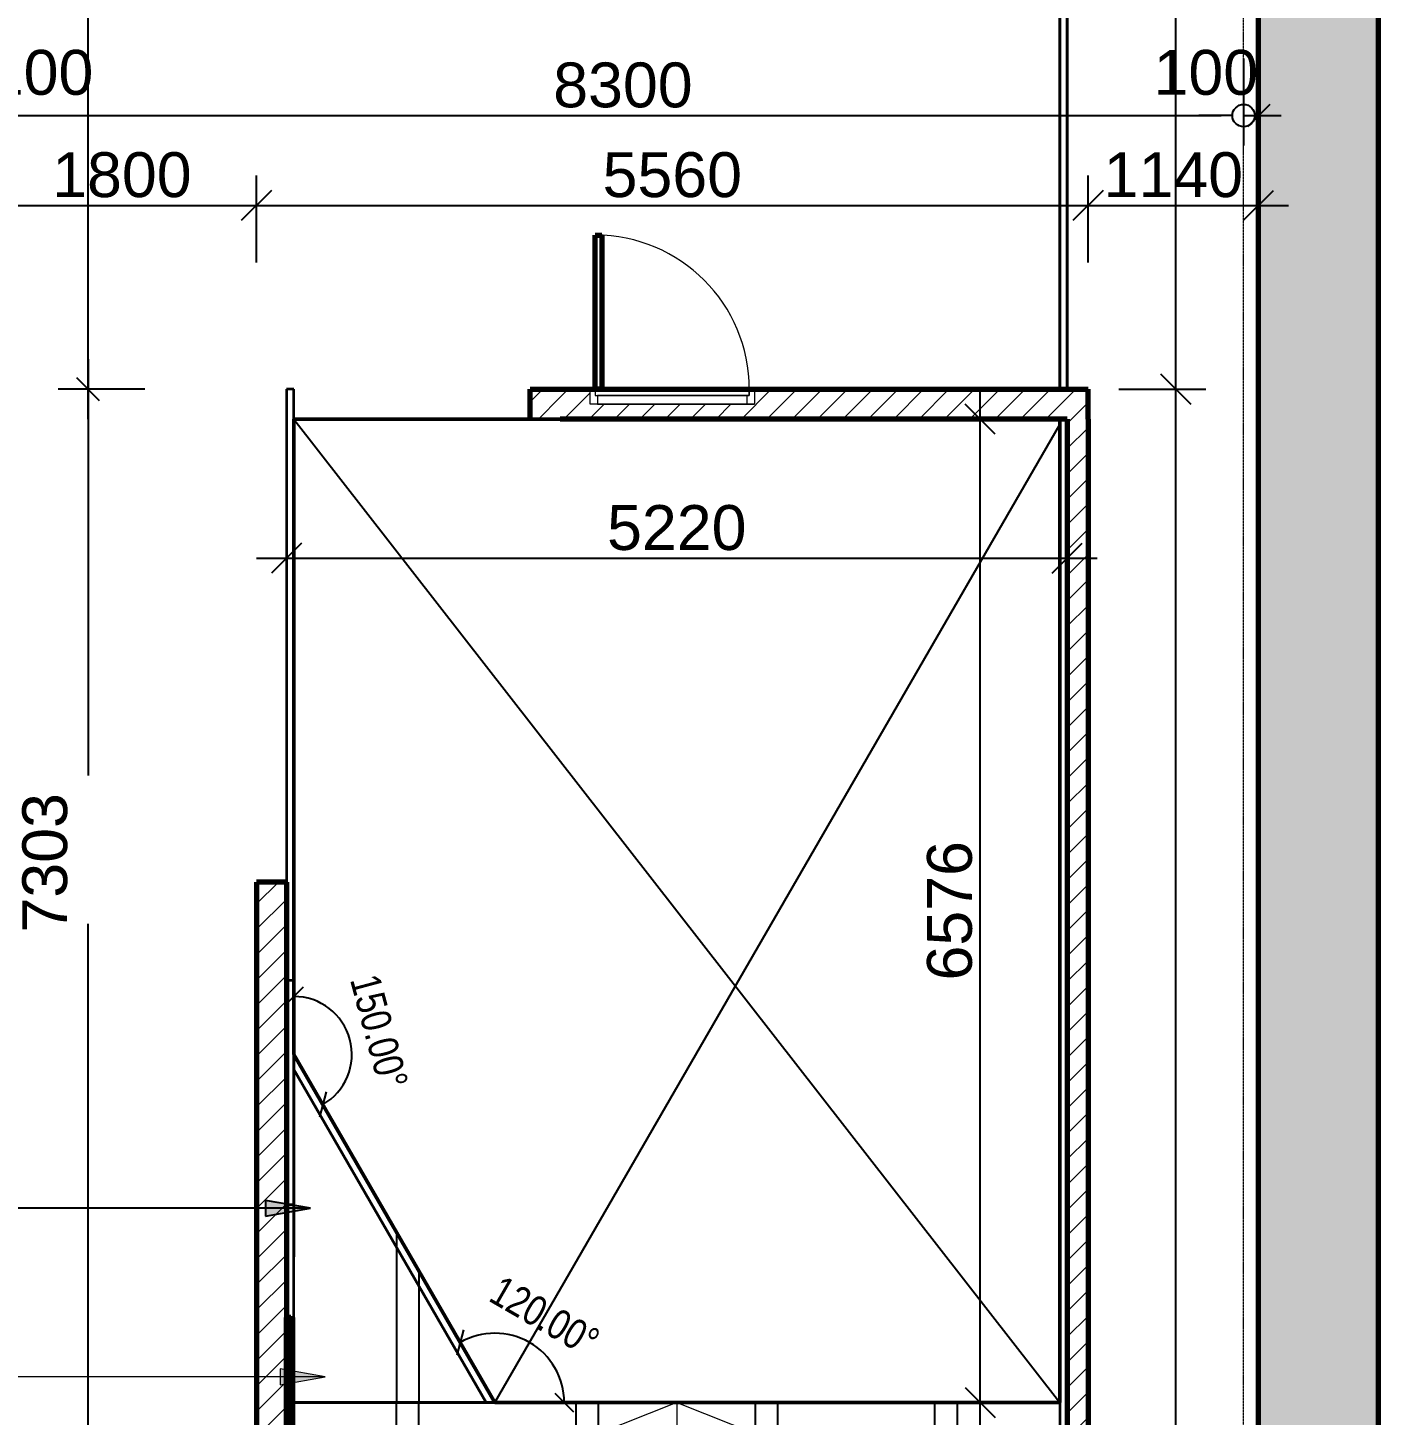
# Model space of a CAD drawing. Header units: millimetres. Extents: x -678720 to -601931, y -306 to 39239.
# Drawn here: x -632747 to -623717, y 16694 to 25971 of the extents above; entities that cross this region are included whole.
import ezdxf

# ---------------------------------------------------------------- set-up
doc = ezdxf.new("R2010")
doc.units = ezdxf.units.MM
doc.linetypes.add('DPA_Grid _ Level 100', pattern=[10, 5.5, -1.6, 1.3, -1.6])
for name, color, linetype, lineweight in [('_ _ A-DETL-OPENING', 1, 'Continuous', 25), ('A-ANNO-DIMS', 1, 'Continuous', 9), ('A-ANNO-NOTE', 3, 'Continuous', 25), ('A-CLNG', 2, 'Continuous', 9), ('A-CLNG-PATT', 2, 'Continuous', 9), ('A-DETL', 1, 'Continuous', 70), ('A-DETL-GENF', 2, 'Continuous', 35), ('A-DOOR', 3, 'Continuous', 25), ('A-DOOR-E', 2, 'Continuous', 25), ('A-DOOR-FRAM', 3, 'Continuous', 9), ('A-MASS', 2, 'Continuous', 35), ('A-WALL', 5, 'Continuous', 35), ('A-WALL-FNSH', 2, 'Continuous', 35), ('A-WALL-PATT', 1, 'Continuous', 35), ('G-ANNO-TEXT', 3, 'Continuous', 9), ('I-WALL-E', 2, 'Continuous', 35), ('S-GRID', 251, 'Continuous', 9), ('WALL-E', 2, 'Continuous', 35)]:
    doc.layers.add(name, color=color, linetype=linetype, lineweight=lineweight)
doc.styles.add('Arial_2', font='arial.ttf', dxfattribs={"height": 300})
doc.styles.add('Arial_4', font='arial.ttf', dxfattribs={"width": 0.8, "height": 200})
doc.dimstyles.new('DPA-DIM-3_0_C-C', dxfattribs={"dimscale": 304.8, "dimtxt": 306.07782, "dimasz": 0.492126, "dimexe": 0.656168, "dimexo": 0.0625, "dimgap": 0.164042, "dimtad": 1, "dimdec": 0, "dimzin": 0, "dimdsep": 46, "dimtxsty": 'Arial_2', "dimblk1": 'DOTBLANK', "dimblk2": 'DOTBLANK', "dimsah": 1, "dimcen": 0.09, "dimdle": 0.656168, "dimadec": 8, "dimazin": 0, "dimtfac": 1, "dimtdec": 4, "dimtix": 1, "dimtmove": 0, "dimatfit": 3, "dimfxl": 1.312336, "dimfxlon": 1, "dimtvp": 1, "dimtolj": 1, "dimtzin": 0, "dimarcsym": 2})
doc.dimstyles.new('DPA-DIM-3_0_C-T', dxfattribs={"dimscale": 304.8, "dimtxt": 306.07782, "dimasz": 0.492126, "dimexe": 0.656168, "dimexo": 0.0625, "dimgap": 0.164042, "dimtad": 0, "dimjust": 2, "dimdec": 0, "dimzin": 0, "dimdsep": 46, "dimtxsty": 'Arial_2', "dimblk1": 'DOTBLANK', "dimblk2": 'OBLIQUE', "dimsah": 1, "dimcen": 0.09, "dimdle": 0.656168, "dimadec": 8, "dimazin": 0, "dimtfac": 1, "dimtdec": 4, "dimtix": 1, "dimtmove": 2, "dimatfit": 3, "dimfxl": 1.312336, "dimfxlon": 1, "dimtvp": 1, "dimtolj": 1, "dimtzin": 0, "dimarcsym": 2})
doc.dimstyles.new('DPA-DIM-3_0_T-T_1', dxfattribs={"dimscale": 304.8, "dimtxt": 306.07782, "dimasz": 0.656168, "dimexe": 0.656168, "dimexo": 0.0625, "dimgap": 0.164042, "dimtad": 1, "dimdec": 0, "dimzin": 0, "dimdsep": 46, "dimtxsty": 'Arial_2', "dimblk1": 'OBLIQUE', "dimblk2": 'OBLIQUE', "dimsah": 1, "dimcen": 0.09, "dimdle": 0.656168, "dimadec": 8, "dimazin": 0, "dimtfac": 1, "dimtdec": 4, "dimtix": 1, "dimtmove": 0, "dimatfit": 3, "dimfxl": 1.312336, "dimfxlon": 1, "dimtvp": 1, "dimtolj": 1, "dimtzin": 0, "dimarcsym": 2})
doc.dimstyles.new('DPA_2_0mm', dxfattribs={"dimscale": 304.8, "dimtxt": 204.05188, "dimasz": 0.410105, "dimexe": 0.328084, "dimexo": 0.492126, "dimgap": 0.328084, "dimtad": 1, "dimdec": 0, "dimzin": 0, "dimdsep": 46, "dimtxsty": 'Arial_4', "dimblk1": 'OBLIQUE', "dimblk2": 'OBLIQUE', "dimsah": 1, "dimcen": 0.09, "dimazin": 0, "dimtfac": 1, "dimtdec": 4, "dimtix": 1, "dimtmove": 0, "dimatfit": 3, "dimfxl": 1, "dimtvp": 1, "dimtolj": 1, "dimtzin": 0, "dimarcsym": 2})
doc.dimstyles.new('DPA_2_0mm_1', dxfattribs={"dimscale": 304.8, "dimtxt": 204.05188, "dimasz": 0.410105, "dimexe": 0.328084, "dimexo": 0.492126, "dimgap": 0.328084, "dimtad": 1, "dimdec": 0, "dimzin": 0, "dimdsep": 46, "dimtxsty": 'Arial_4', "dimblk1": 'OBLIQUE', "dimblk2": 'OBLIQUE', "dimsah": 1, "dimcen": 0.09, "dimazin": 0, "dimtfac": 1, "dimtdec": 4, "dimtix": 1, "dimtmove": 0, "dimatfit": 3, "dimfxl": 1, "dimtvp": 1, "dimtolj": 1, "dimtzin": 0, "dimarcsym": 2})
pattern_1 = [(45, (0, 0), (-84.852814, 84.852814), [])]

# ---------------------------------------------------------------- blocks, each defined once
blk = doc.blocks.new('DPA_DR-SG-SW - D4_1100x2150 mm-18914713-4234-01 ENLARGED MULTI-PURPOSE LEVEL - REFLECTED CEILING PLAN - SHEET 5')
at = {"layer": 'A-DOOR', "lineweight": 70}
for p, q in [((472, -106.35), (515, -106.35)), ((472, -1136.35), (472, -106.35)), ((515, -106.35), (515, -1136.35)), ((515, -1136.35), (472, -1136.35))]:
    blk.add_line(p, q, dxfattribs=at)
at = {"layer": 'A-DOOR-E', "lineweight": 9}
blk.add_arc((515, -106.35), 1030, 180, 270, dxfattribs=at)
at = {"layer": 'A-DOOR-FRAM'}
for p, q in [((-550, -6.35), (550, -6.35)), ((-550, -106.35), (-550, -6.35)), ((-500, -6.35), (-550, -6.35)), ((-550, -106.35), (-550, -6.35)), ((-515, -106.35), (-515, -63.35)), ((-515, -63.35), (-500, -63.35)), ((-515, -63.35), (-515, -106.35)), ((515, -63.35), (-515, -63.35)), ((-500, -6.35), (-500, -63.35)), ((-500, -6.35), (-500, -63.35)), ((500, -6.35), (-500, -6.35)), ((-500, -63.35), (500, -63.35)), ((500, -63.35), (500, -6.35)), ((500, -6.35), (550, -6.35)), ((500, -63.35), (500, -6.35)), ((515, -63.35), (500, -63.35)), ((515, -106.35), (515, -63.35)), ((515, -106.35), (515, -63.35)), ((550, -6.35), (550, -106.35)), ((550, -6.35), (550, -106.35)), ((-550, -106.35), (-515, -106.35)), ((550, -106.35), (-550, -106.35)), ((-515, -106.35), (515, -106.35)), ((550, -106.35), (515, -106.35))]:
    blk.add_line(p, q, dxfattribs=at)
blk = doc.blocks.new('ENREANCE 2 CORNER COLUMN - ENREANCE 2 CORNER COLUMN-11973668-4234-01 ENLARGED MULTI-PURPOSE LEVEL - REFLECTED CEILING PLAN - SHEET 5')
at = {"layer": 'A-MASS'}
for p, q in [((-630967.4, 19552), (-630967.4, 17752)), ((-630967.4, 19225.6), (-630967.4, 19106.7)), ((-629623.5, 16779), (-630967.4, 19106.7))]:
    blk.add_line(p, q, dxfattribs=at)
blk = doc.blocks.new('DPA_DT_Arrow-Stair_Ramp-Direction - Arrow Stair Line-18479469-4234-01 ENLARGED MULTI-PURPOSE LEVEL - REFLECTED CEILING PLAN - SHEET 5')
at = {"layer": 'A-DETL-GENF', "lineweight": 9}
for q in [(2206, 3310), (-304.8, 750), (2206.3, -1810)]:
    blk.add_line((3219.5, 750), q, dxfattribs=at)
blk.add_circle((-304.8, 750), 100, dxfattribs=at)
blk = doc.blocks.new('*U326')
at = {"layer": 'A-CLNG'}
for p, q in [((7170, 7500), (7170, 3975.7)), ((7170, 3975.7), (7170, 7450))]:
    blk.add_line(p, q, dxfattribs=at)
blk = doc.blocks.new('_Oblique')
at = {"color": 0, "linetype": 'ByBlock', "lineweight": -2}
blk.add_line((-0.5, -0.5), (0.5, 0.5), dxfattribs=at)
blk = doc.blocks.new('*D1614')
at = {"layer": 'A-ANNO-DIMS', "color": 0, "lineweight": -2, "transparency": 16777216}
for p, q in [((0, 15885.6), (0, 15304.6)), ((1800, 15123.7), (1800, 15704.6)), ((-200, 15504.6), (2000, 15504.6))]:
    blk.add_line(p, q, dxfattribs=at)
at = {"layer": 'Defpoints', "color": 0, "transparency": 16777216}
for p in [(0, 15904.6), (1800, 15504.6), (1800, 15104.6)]:
    blk.add_point(p, dxfattribs=at)
at = {"layer": 'A-ANNO-DIMS', "color": 0, "lineweight": -2, "transparency": 16777216, "xscale": 200, "yscale": 200, "zscale": 200, "rotation": 180}
blk.add_blockref('_Oblique', (0, 15504.6), dxfattribs=at)
at = {"layer": 'A-ANNO-DIMS', "color": 0, "lineweight": -2, "transparency": 16777216, "xscale": 200, "yscale": 200, "zscale": 200}
blk.add_blockref('_Oblique', (1800, 15504.6), dxfattribs=at)
at = {"layer": 'A-ANNO-DIMS', "color": 0, "transparency": 16777216, "insert": (900, 15707.8), "char_height": 300, "width": 1107.531, "attachment_point": 5, "style": 'Arial_2'}
blk.add_mtext('\\A1;1800', dxfattribs=at)
blk = doc.blocks.new('*D1615')
at = {"layer": 'A-ANNO-DIMS', "color": 0, "lineweight": -2, "transparency": 16777216}
for p, q in [((8500, 15885.6), (8500, 15304.6)), ((7360, 15123.7), (7360, 15704.6)), ((7160, 15504.6), (8700, 15504.6))]:
    blk.add_line(p, q, dxfattribs=at)
at = {"layer": 'Defpoints', "color": 0, "transparency": 16777216}
for p in [(8500, 15904.6), (8500, 15504.6), (7360, 15104.6)]:
    blk.add_point(p, dxfattribs=at)
at = {"layer": 'A-ANNO-DIMS', "color": 0, "lineweight": -2, "transparency": 16777216, "xscale": 200, "yscale": 200, "zscale": 200, "rotation": 180}
blk.add_blockref('_Oblique', (7360, 15504.6), dxfattribs=at)
at = {"layer": 'A-ANNO-DIMS', "color": 0, "lineweight": -2, "transparency": 16777216, "xscale": 200, "yscale": 200, "zscale": 200}
blk.add_blockref('_Oblique', (8500, 15504.6), dxfattribs=at)
at = {"layer": 'A-ANNO-DIMS', "color": 0, "transparency": 16777216, "insert": (7930, 15707.8), "char_height": 300, "width": 1107.531, "attachment_point": 5, "style": 'Arial_2'}
blk.add_mtext('\\A1;1140', dxfattribs=at)
blk = doc.blocks.new('*D1617')
at = {"layer": 'A-ANNO-DIMS', "color": 0, "lineweight": -2, "transparency": 16777216}
for p, q in [((7947.3, -5100), (7947.3, 14475.8)), ((7566.3, 14275.8), (8147.3, 14275.8)), ((7566.3, -4900), (8147.3, -4900))]:
    blk.add_line(p, q, dxfattribs=at)
at = {"layer": 'Defpoints', "color": 0, "transparency": 16777216}
for p in [(7547.3, 14275.8), (7947.3, 14275.8), (7547.3, -4900)]:
    blk.add_point(p, dxfattribs=at)
at = {"layer": 'A-ANNO-DIMS', "color": 0, "lineweight": -2, "transparency": 16777216, "xscale": 200, "yscale": 200, "zscale": 200}
for p, rotation in [((7947.3, 14275.8), 90), ((7947.3, -4900), 270)]:
    blk.add_blockref('_Oblique', p, dxfattribs=dict(at, rotation=rotation))
at = {"layer": 'A-ANNO-DIMS', "color": 0, "transparency": 16777216, "insert": (7744.1, 4687.9), "char_height": 300, "width": 1384.414, "attachment_point": 5, "rotation": 90, "style": 'Arial_2'}
blk.add_mtext('\\A1;19176', dxfattribs=at)
blk = doc.blocks.new('*D1618')
at = {"layer": 'A-ANNO-DIMS', "color": 0, "lineweight": -2, "transparency": 16777216}
for p, q in [((7947.3, 14075.8), (7947.3, 27380)), ((7566.3, 27180), (8147.3, 27180)), ((7566.3, 14275.8), (8147.3, 14275.8))]:
    blk.add_line(p, q, dxfattribs=at)
at = {"layer": 'Defpoints', "color": 0, "transparency": 16777216}
for p in [(7547.3, 27180), (7947.3, 27180), (7547.3, 14275.8)]:
    blk.add_point(p, dxfattribs=at)
at = {"layer": 'A-ANNO-DIMS', "color": 0, "lineweight": -2, "transparency": 16777216, "xscale": 200, "yscale": 200, "zscale": 200}
for p, rotation in [((7947.3, 27180), 90), ((7947.3, 14275.8), 270)]:
    blk.add_blockref('_Oblique', p, dxfattribs=dict(at, rotation=rotation))
at = {"layer": 'A-ANNO-DIMS', "color": 0, "transparency": 16777216, "insert": (7744.1, 20727.9), "char_height": 300, "width": 1384.414, "attachment_point": 5, "rotation": 90, "style": 'Arial_2'}
blk.add_mtext('\\A1;12904', dxfattribs=at)
blk = doc.blocks.new('*D1619')
at = {"layer": 'A-ANNO-DIMS', "color": 0, "lineweight": -2, "transparency": 16777216}
for p, q in [((7220, 13526.1), (7220, 12945.1)), ((2000, 12764.2), (2000, 13345.1)), ((1800, 13145.1), (7420, 13145.1))]:
    blk.add_line(p, q, dxfattribs=at)
at = {"layer": 'Defpoints', "color": 0, "transparency": 16777216}
for p in [(7220, 13545.1), (7220, 13145.1), (2000, 12745.1)]:
    blk.add_point(p, dxfattribs=at)
at = {"layer": 'A-ANNO-DIMS', "color": 0, "lineweight": -2, "transparency": 16777216, "xscale": 200, "yscale": 200, "zscale": 200, "rotation": 180}
blk.add_blockref('_Oblique', (2000, 13145.1), dxfattribs=at)
at = {"layer": 'A-ANNO-DIMS', "color": 0, "lineweight": -2, "transparency": 16777216, "xscale": 200, "yscale": 200, "zscale": 200}
blk.add_blockref('_Oblique', (7220, 13145.1), dxfattribs=at)
at = {"layer": 'A-ANNO-DIMS', "color": 0, "transparency": 16777216, "insert": (4610, 13348.3), "char_height": 300, "width": 1107.531, "attachment_point": 5, "style": 'Arial_2'}
blk.add_mtext('\\A1;5220', dxfattribs=at)
blk = doc.blocks.new('*D1623')
at = {"layer": 'A-ANNO-DIMS', "color": 0, "lineweight": -2, "transparency": 16777216}
for p, q in [((2050, 10264.9), (2050, 10114.9)), ((2268.6, 9449), (2193.6, 9578.9))]:
    blk.add_line(p, q, dxfattribs=at)
blk.add_arc((2050, 9827.7), 387.2, 300, 90, dxfattribs=at)
at = {"layer": 'Defpoints', "color": 0, "transparency": 16777216}
for p in [(2050, 10414.9), (2050, 9827.7), (2431.4, 9760.4), (2343.6, 9319.1)]:
    blk.add_point(p, dxfattribs=at)
at = {"layer": 'A-ANNO-DIMS', "color": 0, "lineweight": -2, "transparency": 16777216, "xscale": 125, "yscale": 125, "zscale": 125}
for p, rotation in [((2050, 10214.9), 180.0000000000001), ((2243.6, 9492.3), 210.0000000000053)]:
    blk.add_blockref('_Oblique', p, dxfattribs=dict(at, rotation=rotation))
at = {"layer": 'A-ANNO-DIMS', "color": 0, "transparency": 16777216, "insert": (2619.3, 9980.2), "char_height": 200, "width": 911.641, "attachment_point": 5, "rotation": 285, "style": 'Arial_4'}
blk.add_mtext('\\A1;150.00°', dxfattribs=at)
blk = doc.blocks.new('*D1624')
at = {"layer": 'A-ANNO-DIMS', "color": 0, "lineweight": -2, "transparency": 16777216}
for p, q in [((3137.2, 7944.6), (3212.2, 7814.7)), ((3907.3, 7500), (3757.3, 7500))]:
    blk.add_line(p, q, dxfattribs=at)
blk.add_arc((3393.9, 7500), 463.4, 360, 120, dxfattribs=at)
at = {"layer": 'Defpoints', "color": 0, "transparency": 16777216}
for p in [(3062.2, 8074.5), (3748.9, 7797.9), (3393.9, 7500), (4057.3, 7500)]:
    blk.add_point(p, dxfattribs=at)
at = {"layer": 'A-ANNO-DIMS', "color": 0, "lineweight": -2, "transparency": 16777216, "xscale": 125, "yscale": 125, "zscale": 125}
for p, rotation in [((3162.2, 7901.3), 209.999999999996), ((3857.3, 7500), 269.9999999999996)]:
    blk.add_blockref('_Oblique', p, dxfattribs=dict(at, rotation=rotation))
at = {"layer": 'A-ANNO-DIMS', "color": 0, "transparency": 16777216, "insert": (3726.7, 8076.3), "char_height": 200, "width": 911.641, "attachment_point": 5, "rotation": 330, "style": 'Arial_4'}
blk.add_mtext('\\A1;120.00°', dxfattribs=at)
blk = doc.blocks.new('*D1558')
at = {"layer": 'A-ANNO-DIMS', "color": 0, "lineweight": -2, "transparency": 16777216}
for p, q in [((1800, 15123.7), (1800, 15704.6)), ((7360, 15123.7), (7360, 15704.6)), ((1600, 15504.6), (7560, 15504.6))]:
    blk.add_line(p, q, dxfattribs=at)
at = {"layer": 'Defpoints', "color": 0, "transparency": 16777216}
for p in [(7360, 15504.6), (1800, 15104.6), (7360, 15104.6)]:
    blk.add_point(p, dxfattribs=at)
at = {"layer": 'A-ANNO-DIMS', "color": 0, "lineweight": -2, "transparency": 16777216, "xscale": 200, "yscale": 200, "zscale": 200, "rotation": 180}
blk.add_blockref('_Oblique', (1800, 15504.6), dxfattribs=at)
at = {"layer": 'A-ANNO-DIMS', "color": 0, "lineweight": -2, "transparency": 16777216, "xscale": 200, "yscale": 200, "zscale": 200}
blk.add_blockref('_Oblique', (7360, 15504.6), dxfattribs=at)
at = {"layer": 'A-ANNO-DIMS', "color": 0, "transparency": 16777216, "insert": (4580, 15707.8), "char_height": 300, "width": 1107.531, "attachment_point": 5, "style": 'Arial_2'}
blk.add_mtext('\\A1;5560', dxfattribs=at)
blk = doc.blocks.new('_DotBlank')
at = {"color": 0, "linetype": 'ByBlock', "lineweight": -2}
blk.add_line((-0.5, 0), (-1, 0), dxfattribs=at)
blk.add_circle((0, 0), 0.5, dxfattribs=at)
blk = doc.blocks.new('*D1560')
at = {"layer": 'A-ANNO-DIMS', "color": 0, "lineweight": -2, "transparency": 16777216}
for p, q in [((0, 15723.7), (0, 16304.6)), ((100, 15723.7), (100, 16304.6)), ((0, 16104.6), (-150, 16104.6)), ((100, 16104.6), (0, 16104.6)), ((250, 16104.6), (400, 16104.6))]:
    blk.add_line(p, q, dxfattribs=at)
at = {"layer": 'Defpoints', "color": 0, "transparency": 16777216}
for p in [(0, 16104.6), (0, 15704.6), (100, 15704.6)]:
    blk.add_point(p, dxfattribs=at)
at = {"layer": 'A-ANNO-DIMS', "color": 0, "lineweight": -2, "transparency": 16777216, "xscale": 150, "yscale": 150, "zscale": 150}
blk.add_blockref('_Oblique', (0, 16104.6), dxfattribs=at)
at = {"layer": 'A-ANNO-DIMS', "color": 0, "lineweight": -2, "transparency": 16777216, "xscale": 150, "yscale": 150, "zscale": 150, "rotation": 180}
blk.add_blockref('_DotBlank', (100, 16104.6), dxfattribs=at)
at = {"layer": 'A-ANNO-DIMS', "color": 0, "transparency": 16777216, "insert": (10, 16544.1), "char_height": 300, "width": 830.648, "attachment_point": 1, "line_spacing_factor": 0.941778, "style": 'Arial_2'}
blk.add_mtext('\\A1;100', dxfattribs=at)
blk = doc.blocks.new('*D1561')
at = {"layer": 'Defpoints', "color": 0, "transparency": 16777216}
for p in [(8400, 16246.1), (8400, 16246.1), (8400, 16104.6)]:
    blk.add_point(p, dxfattribs=at)
blk = doc.blocks.new('_None')
blk = doc.blocks.new('*D1562')
at = {"layer": 'A-ANNO-DIMS', "color": 0, "lineweight": -2, "transparency": 16777216}
for p, q in [((8400, 16485.6), (8400, 15904.6)), ((8500, 16485.6), (8500, 15904.6)), ((8250, 16104.6), (8100, 16104.6)), ((8400, 16104.6), (8500, 16104.6)), ((8500, 16104.6), (8650, 16104.6))]:
    blk.add_line(p, q, dxfattribs=at)
at = {"layer": 'Defpoints', "color": 0, "transparency": 16777216}
for p in [(8400, 16504.6), (8500, 16504.6), (8500, 16104.6)]:
    blk.add_point(p, dxfattribs=at)
at = {"layer": 'A-ANNO-DIMS', "color": 0, "lineweight": -2, "transparency": 16777216, "xscale": 150, "yscale": 150, "zscale": 150}
blk.add_blockref('_DotBlank', (8400, 16104.6), dxfattribs=at)
at = {"layer": 'A-ANNO-DIMS', "color": 0, "lineweight": -2, "transparency": 16777216, "xscale": 150, "yscale": 150, "zscale": 150, "rotation": 180}
blk.add_blockref('_Oblique', (8500, 16104.6), dxfattribs=at)
at = {"layer": 'A-ANNO-DIMS', "color": 0, "transparency": 16777216, "insert": (7797.8, 16544.1), "char_height": 300, "width": 830.648, "attachment_point": 1, "line_spacing_factor": 0.941778, "style": 'Arial_2'}
blk.add_mtext('\\A1;100', dxfattribs=at)
blk = doc.blocks.new('*D1563')
at = {"layer": 'A-ANNO-DIMS', "color": 0, "lineweight": -2, "transparency": 16777216}
for p, q in [((100, 16485.6), (100, 15904.6)), ((8400, 16485.6), (8400, 15904.6)), ((250, 16104.6), (8250, 16104.6))]:
    blk.add_line(p, q, dxfattribs=at)
at = {"layer": 'Defpoints', "color": 0, "transparency": 16777216}
for p in [(100, 16504.6), (8400, 16504.6), (8400, 16104.6)]:
    blk.add_point(p, dxfattribs=at)
at = {"layer": 'A-ANNO-DIMS', "color": 0, "lineweight": -2, "transparency": 16777216, "xscale": 150, "yscale": 150, "zscale": 150, "rotation": 180}
blk.add_blockref('_DotBlank', (100, 16104.6), dxfattribs=at)
at = {"layer": 'A-ANNO-DIMS', "color": 0, "lineweight": -2, "transparency": 16777216, "xscale": 150, "yscale": 150, "zscale": 150}
blk.add_blockref('_DotBlank', (8400, 16104.6), dxfattribs=at)
at = {"layer": 'A-ANNO-DIMS', "color": 0, "transparency": 16777216, "insert": (4250, 16307.9), "char_height": 300, "width": 1107.531, "attachment_point": 5, "style": 'Arial_2'}
blk.add_mtext('\\A1;8300', dxfattribs=at)
blk = doc.blocks.new('*D1567')
at = {"layer": 'A-ANNO-DIMS', "color": 0, "lineweight": -2, "transparency": 16777216}
for p, q in [((1054.4, 27110), (473.5, 27110)), ((673.5, 26960), (673.5, 20535.2)), ((673.5, 14075.8), (673.5, 19335.7)), ((1054.4, 14275.8), (473.5, 14275.8))]:
    blk.add_line(p, q, dxfattribs=at)
at = {"layer": 'Defpoints', "color": 0, "transparency": 16777216}
for p in [(1073.5, 27110), (673.5, 14275.8), (1073.5, 14275.8)]:
    blk.add_point(p, dxfattribs=at)
at = {"layer": 'A-ANNO-DIMS', "color": 0, "lineweight": -2, "transparency": 16777216, "xscale": 150, "yscale": 150, "zscale": 150}
for name, p, rotation in [('_DotBlank', (673.5, 27110), 90), ('_Oblique', (673.5, 14275.8), 270)]:
    blk.add_blockref(name, p, dxfattribs=dict(at, rotation=rotation))
at = {"layer": 'A-ANNO-DIMS', "color": 0, "transparency": 16777216, "insert": (234, 19243.2), "char_height": 300, "width": 1384.414, "attachment_point": 1, "rotation": 90, "line_spacing_factor": 0.941778, "style": 'Arial_2'}
blk.add_mtext('\\A1;12834', dxfattribs=at)
blk = doc.blocks.new('*D1569')
at = {"layer": 'A-ANNO-DIMS', "color": 0, "lineweight": -2, "transparency": 16777216}
for p, q in [((673.5, 14475.8), (673.5, 11693)), ((1054.4, 14275.8), (473.5, 14275.8)), ((673.5, 7123), (673.5, 10699.6)), ((292.5, 6973), (873.5, 6973))]:
    blk.add_line(p, q, dxfattribs=at)
at = {"layer": 'Defpoints', "color": 0, "transparency": 16777216}
for p in [(673.5, 14275.8), (1073.5, 14275.8), (273.5, 6973)]:
    blk.add_point(p, dxfattribs=at)
at = {"layer": 'A-ANNO-DIMS', "color": 0, "lineweight": -2, "transparency": 16777216, "xscale": 150, "yscale": 150, "zscale": 150}
for name, p, rotation in [('_Oblique', (673.5, 14275.8), 90), ('_DotBlank', (673.5, 6973), 270)]:
    blk.add_blockref(name, p, dxfattribs=dict(at, rotation=rotation))
at = {"layer": 'A-ANNO-DIMS', "color": 0, "transparency": 16777216, "insert": (234, 10642.5), "char_height": 300, "width": 1107.531, "attachment_point": 1, "rotation": 90, "line_spacing_factor": 0.941778, "style": 'Arial_2'}
blk.add_mtext('\\A1;7303', dxfattribs=at)
blk = doc.blocks.new('*D1573')
at = {"layer": 'A-ANNO-DIMS', "color": 0, "lineweight": -2, "transparency": 16777216}
for p, q in [((6638.4, 7300), (6638.4, 14275.8)), ((6257.4, 14075.8), (6838.4, 14075.8)), ((6257.4, 7500), (6838.4, 7500))]:
    blk.add_line(p, q, dxfattribs=at)
at = {"layer": 'Defpoints', "color": 0, "transparency": 16777216}
for p in [(6238.4, 14075.8), (6638.4, 14075.8), (6238.4, 7500)]:
    blk.add_point(p, dxfattribs=at)
at = {"layer": 'A-ANNO-DIMS', "color": 0, "lineweight": -2, "transparency": 16777216, "xscale": 200, "yscale": 200, "zscale": 200}
for p, rotation in [((6638.4, 14075.8), 90), ((6638.4, 7500), 270)]:
    blk.add_blockref('_Oblique', p, dxfattribs=dict(at, rotation=rotation))
at = {"layer": 'A-ANNO-DIMS', "color": 0, "transparency": 16777216, "insert": (6435.2, 10787.9), "char_height": 300, "width": 1107.531, "attachment_point": 5, "rotation": 90, "style": 'Arial_2'}
blk.add_mtext('\\A1;6576', dxfattribs=at)
blk = doc.blocks.new('*U1546')
at = {"layer": '_ _ A-DETL-OPENING'}
for p, q in [((2050, 14075.8), (7170, 7500)), ((3393.9, 7500), (7170, 14040.4))]:
    blk.add_line(p, q, dxfattribs=at)
at = {"layer": 'A-DETL', "lineweight": 50}
for p, q in [((2050, 14075.8), (2050, 9827.7)), ((7170, 14075.8), (2050, 14075.8)), ((7170, 7500), (7170, 14075.8)), ((2050, 9827.7), (3393.9, 7500)), ((3393.9, 7500), (7170, 7500))]:
    blk.add_line(p, q, dxfattribs=at)
at = {"layer": 'S-GRID', "linetype": 'DPA_Grid _ Level 100'}
blk.add_line((8400, -8552.3), (8400, 29060.4), dxfattribs=at)
at = {"layer": 'A-ANNO-DIMS'}
for base, p1, p2, override, picture, middle in [((7947.3, 27180), (7547.3, 14275.8), (7547.3, 27180), {"dimpost": '<>', "dimfxl": 12904.224271}, '*D1618', (7744.1, 20727.9)), ((7947.3, 14275.8), (7547.3, -4900), (7547.3, 14275.8), {"dimpost": '<>', "dimfxl": 19175.775729}, '*D1617', (7744.1, 4687.9)), ((6638.4, 14075.8), (6238.4, 7500), (6238.4, 14075.8), {"dimpost": '<>', "dimfxl": 6575.800688}, '*D1573', (6435.2, 10787.9))]:
    dim = blk.add_linear_dim(base=base, p1=p1, p2=p2, angle=90, dimstyle='DPA-DIM-3_0_T-T_1', override=override, dxfattribs=at)
    dim.commit()
    dim.dimension.update_dxf_attribs({"geometry": picture, "text_midpoint": middle})
for p1, override, picture, middle in [((1073.5, 27110), {"dimpost": '<>', "dimfxl": 12834.224271}, '*D1567', (434, 19935.4)), ((273.5, 6973), {"dimpost": '<>', "dimfxl": 7346.464089}, '*D1569', (434, 11196.3))]:
    dim = blk.add_linear_dim(base=(673.5, 14275.8), p1=p1, p2=(1073.5, 14275.8), angle=90, dimstyle='DPA-DIM-3_0_C-T', override=override, dxfattribs=at)
    dim.commit()
    dim.dimension.update_dxf_attribs({"geometry": picture, "text_midpoint": middle, "dimtype": 160, "text_rotation": 90})
for base, p1, p2, override, picture, middle in [((0, 16104.6), (100, 15704.6), (0, 15704.6), {"dimpost": '<>', "dimfxl": 99.997625}, '*D1560', (425.3, 16344.1)), ((8500, 16104.6), (8400, 16504.6), (8500, 16504.6), {"dimpost": '<>', "dimfxl": 100.002394}, '*D1562', (8213.1, 16344.1))]:
    dim = blk.add_linear_dim(base=base, p1=p1, p2=p2, dimstyle='DPA-DIM-3_0_C-T', override=override, dxfattribs=at)
    dim.commit()
    dim.dimension.update_dxf_attribs({"geometry": picture, "text_midpoint": middle, "dimtype": 160})
for base, p1, p2, dimstyle, override, picture, middle in [((8400, 16104.6), (100, 16504.6), (8400, 16504.6), 'DPA-DIM-3_0_C-C', {"dimpost": '<>', "dimfxl": 8300}, '*D1563', (4250, 16307.9)), ((1800, 15504.6), (0, 15904.6), (1800, 15104.6), 'DPA-DIM-3_0_T-T_1', {"dimpost": '<>', "dimfxl": 1969.77156}, '*D1614', (900, 15707.8)), ((7360, 15504.6), (1800, 15104.6), (7360, 15104.6), 'DPA-DIM-3_0_T-T_1', {"dimpost": '<>', "dimfxl": 5560.000018}, '*D1558', (4580, 15707.8)), ((8500, 15504.6), (7360, 15104.6), (8500, 15904.6), 'DPA-DIM-3_0_T-T_1', {"dimpost": '<>', "dimfxl": 1392.695229}, '*D1615', (7930, 15707.8)), ((7220, 13145.1), (2000, 12745.1), (7220, 13545.1), 'DPA-DIM-3_0_T-T_1', {"dimpost": '<>', "dimfxl": 5280.946903}, '*D1619', (4610, 13348.3))]:
    dim = blk.add_linear_dim(base=base, p1=p1, p2=p2, dimstyle=dimstyle, override=override, dxfattribs=at)
    dim.commit()
    dim.dimension.update_dxf_attribs({"geometry": picture, "text_midpoint": middle})
dim = blk.add_linear_dim(base=(8400, 16104.6), p1=(8400, 16246.1), p2=(8400, 16246.1), text=' ', dimstyle='DPA-DIM-3_0_C-T', override={"dimpost": '<>', "dimblk": 'None', "dimse1": 1, "dimse2": 1, "dimsd1": 1, "dimsd2": 1, "dimfxl": 0}, dxfattribs=at)
dim.commit()
dim.dimension.update_dxf_attribs({"geometry": '*D1561', "text_midpoint": (8400, 16104.6)})
for base, center, p1, p2, dimstyle, override, picture, middle in [((2431.4, 9760.4), (2050, 9827.7), (2343.6, 9319.1), (2050, 10414.9), 'DPA_2_0mm', {"dimpost": '<>', "dimfxl": 1134.465172}, '*D1623', (2619.3, 9980.2)), ((3748.9, 7797.9), (3393.9, 7500), (4057.3, 7500), (3062.2, 8074.5), 'DPA_2_0mm_1', {"dimpost": '<>', "dimfxl": 1149.061857}, '*D1624', (3726.7, 8076.3))]:
    dim = blk.add_angular_dim_3p(base=base, center=center, p1=p1, p2=p2, dimstyle=dimstyle, override=override, dxfattribs=at)
    dim.commit()
    dim.dimension.update_dxf_attribs({"geometry": picture, "text_midpoint": middle})

msp = doc.modelspace()

# ---------------------------------------------------------------- hatches: boundary and pattern name
at = {"layer": 'A-ANNO-NOTE'}
msp.add_hatch(color=256, dxfattribs=at).paths.add_polyline_path([(-630856.2, 18077.4), (-631156.2, 18130.3), (-631156.2, 18024.5)])
at = {"layer": 'A-CLNG-PATT', "lineweight": 25}
h = msp.add_hatch(dxfattribs=at)
h.set_pattern_fill('FP_7', color=256, style=0, pattern_type=2)
h.set_pattern_definition([(0, (-631407.5, 16377), (0, -3600), [1200, 0]), (0, (-631407.5, 19977), (0, -3600), [1200, 0]), (270, (-630282.5, 19976.9), (-1200, -7e-14), [3600, 0]), (270, (-631332.5, 19976.9), (-1200, -7e-14), [3600, 0])])
h.paths.add_polyline_path([(-630967.4, 16779), (-629623.5, 16779), (-630967.4, 19106.7), (-630967.4, 16960.1)])
h = msp.add_hatch(dxfattribs=at)
h.set_pattern_fill('FP_6', color=256, style=0, pattern_type=2)
h.set_pattern_definition([(180, (-627807.5, -24175.3), (-4e-13, 3117.7), [1200, 0]), (180, (-627807.5, -27293), (-4e-13, 3117.7), [1200, 0]), (90, (-628932.5, -27293), (1200, -7e-14), [3117.69, 0]), (90, (-627882.5, -27293), (1200, -7e-14), [3117.69, 0])])
h.paths.add_polyline_path([(-630967.4, 13254.7), (-625847.4, 13254.7), (-625847.4, 16779), (-630967.4, 16779), (-630967.4, 15631.9)])
at = {"layer": 'A-WALL-PATT', "lineweight": 9}
h = msp.add_hatch(dxfattribs=at)
h.set_pattern_fill('FP_1', color=256, style=0, pattern_type=2)
h.set_pattern_definition([(50, (0, 0), (728.7365, -63.7558), [76.2, -838.2]), (355, (0, 0), (-140.9716, 764.2276), [60.96, -670.56]), (100.451, (60.7, -5.3), (587.77, 700.46675), [64.76, -712.36]), (46.184, (0, 203.2), (1084.3162, -168.171), [114.3, -1257.3]), (96.636, (90.4, 189.2), (949.61, 989.7098), [97.14, -1068.54]), (351.184, (0, 203.2), (949.6206, 989.7012), [91.44, -1005.84]), (21, (101.6, 152.4), (606.45787, -409.06057), [76.2, -838.2]), (326, (101.6, 152.4), (247.2083, 736.7529), [60.96, -670.56]), (71.451, (152.14, 118.3), (853.66825, 327.6855), [64.76, -712.36]), (37.5, (0, 0), (12.35469, 338.22012), [33.528, -628.904, 33.528, -647.192, -673.1]), (37.5, (0, 0), (12.35469, 338.22012), [-1343.152, 33.528, -639.572]), (7.5, (0, 0), (267.27887, 400.72213), [33.528, -354.584, 33.528, -613.664, -256.54]), (7.5, (0, 0), (267.27887, 400.72213), [-1035.304, 33.528, -223.012]), (327.5, (-226.57, 0), (542.36333, -22.91534), [33.528, -220.472, 33.528, -758.952, -1051.56]), (327.5, (-226.57, 0), (542.36333, -22.91534), [-1046.48, 33.528, -1018.032]), (317.5, (-328.17, 0), (592.51696, 101.7071), [33.528, -296.672, 33.528, -492.76, -746.76]), (317.5, (-328.17, 0), (592.51696, 101.7071), [-856.488, 33.528, -713.232])])
h.paths.add_polyline_path([(-624517.4, 2544.8), (-623717.4, 2544.8), (-623717.4, 36459), (-624517.4, 36459), (-624517.4, 3344.8)])
h = msp.add_hatch(dxfattribs=at)
h.set_pattern_fill('FP_2', color=256, style=0, pattern_type=2)
h.set_pattern_definition(pattern_1)
h.paths.add_polyline_path([(-629387.4, 23354.8), (-629187.4, 23354.8), (-629187.4, 23554.8), (-629387.4, 23554.8)])
h = msp.add_hatch(dxfattribs=at)
h.set_pattern_fill('FP_2', color=256, style=0, pattern_type=2)
h.set_pattern_definition(pattern_1)
h.paths.add_polyline_path([(-625657.4, 23354.8), (-625657.4, 23554.8), (-627887.4, 23554.8), (-627887.4, 23454.8), (-628987.4, 23454.8), (-628987.4, 23554.8), (-629187.4, 23554.8), (-629187.4, 23354.8), (-625797.4, 23354.8)])
h = msp.add_hatch(dxfattribs=at)
h.set_pattern_fill('FP_2', color=256, style=0, pattern_type=2)
h.set_pattern_definition(pattern_1)
h.paths.add_polyline_path([(-625657.4, 10709), (-625657.4, 23354.8), (-625797.4, 23354.8), (-625797.4, 10709)])
h = msp.add_hatch(dxfattribs=at)
h.set_pattern_fill('FP_2', color=256, style=0, pattern_type=2)
h.set_pattern_definition(pattern_1)
h.paths.add_polyline_path([(-631017.4, 10709), (-631017.4, 20259), (-631217.4, 20259), (-631217.4, 10709)])
at = {"layer": 'G-ANNO-TEXT'}
msp.add_hatch(color=7, dxfattribs=at).paths.add_polyline_path([(-630758.2, 16951.1), (-631058.2, 17004), (-631058.2, 16898.2)])

# ---------------------------------------------------------------- linework, layer by layer
at = {"layer": 'A-ANNO-NOTE'}
for p, q in [((-630856.2, 18077.4), (-631156.2, 18130.3)), ((-631156.2, 18130.3), (-631156.2, 18024.5)), ((-630856.2, 18077.4), (-636948.3, 18077.4)), ((-631156.2, 18024.5), (-630856.2, 18077.4))]:
    msp.add_line(p, q, dxfattribs=at)
at = {"layer": 'A-CLNG'}
for p, q in [((-629623.5, 16779), (-630967.4, 19106.7)), ((-630967.4, 19106.7), (-629623.5, 16779)), ((-625847.4, 16779), (-630967.4, 16779)), ((-630967.4, 16779), (-625847.4, 16779)), ((-630967.4, 16779), (-629623.5, 16779)), ((-629623.5, 16779), (-630967.4, 16779))]:
    msp.add_line(p, q, dxfattribs=at)
at = {"layer": 'A-MASS', "lineweight": 9}
for p, q in [((-630967.4, 19106.7), (-630967.4, 19225.6)), ((-630967.4, 19225.6), (-630967.4, 19106.7)), ((-630907.9, 19003.8), (-630967.4, 19106.7)), ((-630967.4, 19106.7), (-630907.9, 19003.8)), ((-629623.5, 16779), (-629683.5, 16882.9)), ((-629683.5, 16882.9), (-629623.5, 16779)), ((-629503.5, 16779), (-629623.5, 16779)), ((-629623.5, 16779), (-629503.5, 16779))]:
    msp.add_line(p, q, dxfattribs=at)
at = {"layer": 'A-WALL', "color": 7, "lineweight": 70}
for p, q in [((-624517.4, 3344.8), (-624517.4, 36459)), ((-623717.4, 36459), (-623717.4, 2544.8)), ((-629387.4, 23354.8), (-629387.4, 23554.8)), ((-629387.4, 23554.8), (-629187.4, 23554.8)), ((-629187.4, 23554.8), (-625657.4, 23554.8)), ((-625657.4, 23354.8), (-625657.4, 23554.8)), ((-625797.4, 23354.8), (-629187.4, 23354.8)), ((-625797.4, 23354.8), (-625797.4, 16512.9)), ((-625657.4, 23354.8), (-625657.4, 10709)), ((-631217.4, 20259), (-631217.4, 10709)), ((-631017.4, 20259), (-631217.4, 20259)), ((-631017.4, 20259), (-631017.4, 10709)), ((-631017.4, 16297), (-631017.4, 17347.6)), ((-630987.4, 17347.6), (-631017.4, 17347.6)), ((-630987.4, 16297), (-630987.4, 17347.6))]:
    msp.add_line(p, q, dxfattribs=at)
at = {"layer": 'A-WALL-FNSH', "color": 250}
for q in [(-630987.4, 17347.6), (-630967.4, 16297)]:
    msp.add_line((-630967.4, 17347.6), q, dxfattribs=at)
at = {"layer": 'G-ANNO-TEXT', "color": 10}
for p, q in [((-630758.2, 16951.1), (-631058.2, 17004)), ((-631058.2, 17004), (-631058.2, 16898.2)), ((-630758.2, 16951.1), (-636526, 16951.1)), ((-631058.2, 16898.2), (-630758.2, 16951.1))]:
    msp.add_line(p, q, dxfattribs=at)
at = {"layer": 'I-WALL-E'}
for p, q in [((-631017.4, 23554.8), (-631017.4, 19602.7)), ((-630967.4, 23554.8), (-631017.4, 23554.8)), ((-630967.4, 19602.7), (-630967.4, 23554.8)), ((-631017.4, 19602.7), (-631017.4, 18102.7)), ((-631017.4, 19602.7), (-630967.4, 19602.7)), ((-630967.4, 18102.7), (-630967.4, 19602.7)), ((-631017.4, 19093.3), (-631017.4, 19193.3)), ((-631017.4, 19193.3), (-631017.4, 19093.3)), ((-629623.5, 16779), (-630967.4, 19106.7)), ((-630967.4, 19106.7), (-629623.5, 16779)), ((-631017.4, 18102.7), (-631017.4, 17347.6)), ((-631017.4, 18102.7), (-630967.4, 18102.7)), ((-630967.4, 17347.6), (-630967.4, 18102.7))]:
    msp.add_line(p, q, dxfattribs=at)
at = {"layer": 'WALL-E'}
for p, q in [((-625797.4, 36369), (-625797.4, 23554.8)), ((-625847.4, 23554.8), (-625847.4, 36319)), ((-625847.4, 27390.1), (-625847.4, 23554.8)), ((-625797.4, 23554.8), (-625797.4, 27390.1)), ((-631017.4, 23554.8), (-631017.4, 19114.7)), ((-630967.4, 23554.8), (-631017.4, 23554.8)), ((-630967.4, 19114.7), (-630967.4, 23554.8)), ((-625797.4, 23554.8), (-625847.4, 23554.8)), ((-625847.4, 23354.8), (-625847.4, 16512.9)), ((-625847.4, 23354.8), (-625847.4, 17889)), ((-625847.4, 17889), (-625847.4, 23354.8)), ((-625797.4, 16512.9), (-625797.4, 23354.8)), ((-625797.4, 17889), (-625797.4, 23354.8)), ((-625797.4, 23354.8), (-625797.4, 17889)), ((-631017.4, 19114.7), (-631017.4, 17614.7)), ((-630967.4, 17614.7), (-630967.4, 19114.7)), ((-629623.5, 16779), (-630967.4, 19106.7)), ((-630967.4, 19106.7), (-629623.5, 16779)), ((-630967.4, 19006.7), (-629681.2, 16779)), ((-631017.4, 17614.7), (-631017.4, 16297)), ((-630967.4, 16297), (-630967.4, 17614.7)), ((-625847.4, 16779), (-630967.4, 16779)), ((-630967.4, 16779), (-629681.2, 16779)), ((-629681.2, 16779), (-629623.5, 16779)), ((-629623.5, 16779), (-625847.4, 16779)), ((-629023.5, 16779), (-629623.5, 16779)), ((-629623.5, 16779), (-629023.5, 16779)), ((-627823.5, 16779), (-629023.5, 16779)), ((-629023.5, 16779), (-627823.5, 16779)), ((-626623.5, 16779), (-627823.5, 16779)), ((-627823.5, 16779), (-626623.5, 16779)), ((-625847.4, 16779), (-626623.5, 16779)), ((-626623.5, 16779), (-625847.4, 16779)), ((-625797.4, 16779), (-625797.4, 16729)), ((-625797.4, 16729), (-625797.4, 16779))]:
    msp.add_line(p, q, dxfattribs=at)

# ---------------------------------------------------------------- block references
for name in ['*U1546', '*U326']:
    msp.add_blockref(name, (-633017.4, 9279))
at = {"layer": 'A-DETL-GENF', "rotation": 89.9999999999999}
msp.add_blockref('DPA_DT_Arrow-Stair_Ramp-Direction - Arrow Stair Line-18479469-4234-01 ENLARGED MULTI-PURPOSE LEVEL - REFLECTED CEILING PLAN - SHEET 5', (-627657.4, 13559.5), dxfattribs=at)
at = {"layer": 'A-DOOR-E', "rotation": 180}
msp.add_blockref('DPA_DR-SG-SW - D4_1100x2150 mm-18914713-4234-01 ENLARGED MULTI-PURPOSE LEVEL - REFLECTED CEILING PLAN - SHEET 5', (-628437.4, 23448.4), dxfattribs=at)
at = {"layer": 'A-MASS'}
msp.add_blockref('ENREANCE 2 CORNER COLUMN - ENREANCE 2 CORNER COLUMN-11973668-4234-01 ENLARGED MULTI-PURPOSE LEVEL - REFLECTED CEILING PLAN - SHEET 5', (0, 0), dxfattribs=at)

doc.saveas('drawing.dxf')
